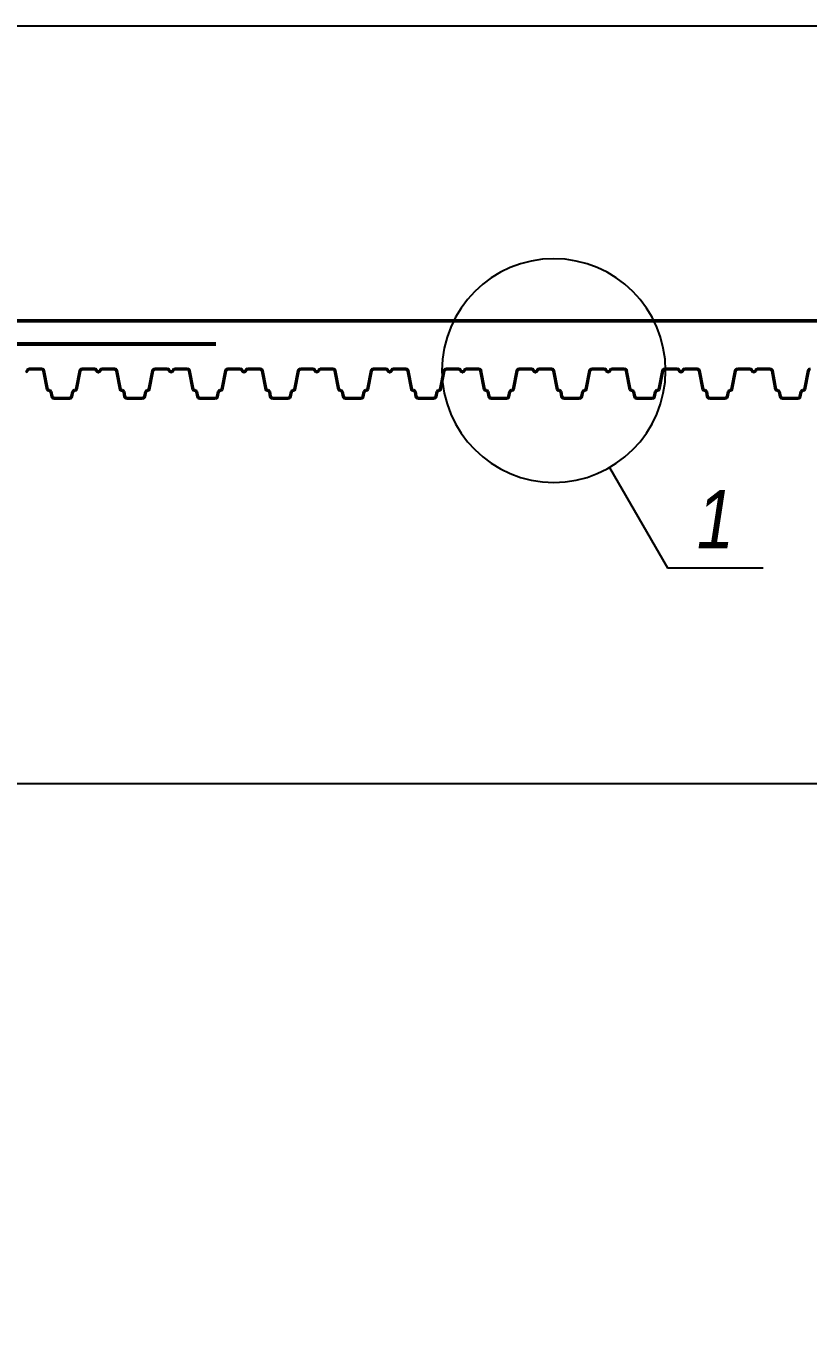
# Model space of a CAD drawing. Header units: millimetres. Extents: x 1582001 to 3303937, y 226471 to 491235.
# Drawn here: x 1608884 to 1612911, y 313788 to 320445 of the extents above; entities that cross this region are included whole.
import ezdxf

# ---------------------------------------------------------------- set-up
doc = ezdxf.new("R2010")
doc.units = ezdxf.units.MM
doc.layers.get('Defpoints').update_dxf_attribs({"color": 255, "lineweight": 30})
for name, color, linetype, lineweight in [('A-Wall-G', 22, 'Continuous', 50), ('перекрытия', 7, 'Continuous', 40), ('Размеры', 7, 'Continuous', 18), ('Штриховки', 251, 'Continuous', 20)]:
    doc.layers.add(name, color=color, linetype=linetype, lineweight=lineweight)
doc.layers.add('Формуляр', color=138, linetype='Continuous')
doc.styles.get("Standard").update_dxf_attribs({"font": 'ARIALNI.TTF', "height": 300})
doc.dimstyles.new('ISO-25', dxfattribs={"dimscale": 100, "dimtxt": 2.5, "dimasz": 2.5, "dimexe": 1.25, "dimexo": 0.625, "dimtad": 1, "dimdec": 0, "dimtxsty": 'Standard', "dimblk": 'ARCHTICK', "dimcen": 2.5, "dimadec": 0, "dimazin": 0, "dimtfac": 1, "dimtdec": 0, "dimtmove": 0, "dimatfit": 3, "dimfxl": 0, "dimarcsym": 0})

# ---------------------------------------------------------------- blocks, each defined once
blk = doc.blocks.new('1')
at = {"layer": 'перекрытия', "lineweight": 40, "ltscale": 100}
for p, q in [((132.3, 142.3), (113.5, 46.8)), ((134, 141.9), (115.3, 46.5)), ((209.6, 151.8), (143.9, 151.8)), ((209.6, 150), (143.9, 150)), ((229.8, 137.8), (225.5, 137.8)), ((229.8, 136), (225.5, 136)), ((311.4, 151.8), (245.6, 151.8)), ((311.4, 150), (245.6, 150)), ((321.2, 141.9), (340, 46.5)), ((323, 142.3), (341.8, 46.8)), ((507.3, 142.3), (488.5, 46.8)), ((509, 141.9), (490.3, 46.5)), ((584.6, 151.8), (518.9, 151.8)), ((584.6, 150), (518.9, 150)), ((604.8, 137.8), (600.5, 137.8)), ((604.8, 136), (600.5, 136)), ((686.4, 151.8), (620.6, 151.8)), ((686.4, 150), (620.6, 150)), ((696.2, 141.9), (715, 46.5)), ((698, 142.3), (716.8, 46.8)), ((0, 1.8), (80.3, 1.8)), ((95, 33.9), (90.3, 10)), ((96.7, 33.5), (92, 9.7)), ((107.4, 41.8), (104.6, 41.8)), ((107.4, 40), (104.6, 40)), ((347.8, 41.8), (350.7, 41.8)), ((347.8, 40), (350.7, 40)), ((358.5, 33.5), (363.2, 9.7)), ((360.3, 33.9), (365, 10)), ((375, 1.8), (455.3, 1.8)), ((375, 0), (455.3, 0)), ((470, 33.9), (465.3, 10)), ((470, 33.9), (465.3, 10)), ((471.7, 33.5), (467, 9.7)), ((471.7, 33.5), (467, 9.7)), ((482.4, 41.8), (479.6, 41.8)), ((482.4, 41.8), (479.6, 41.8)), ((482.4, 40), (479.6, 40)), ((482.4, 40), (479.6, 40)), ((722.8, 41.8), (725.7, 41.8)), ((722.8, 40), (725.7, 40)), ((733.5, 33.5), (738.2, 9.7)), ((735.3, 33.9), (740, 10)), ((750, 1.8), (830.3, 1.8)), ((750, 0), (830.3, 0))]:
    blk.add_line(p, q, dxfattribs=at)
for centre, radius, start, end in [((143.9, 140), 11.8, 90, 168.87383), ((143.9, 140), 10, 90, 168.87383), ((209.6, 142), 9.8, 7.18076, 90), ((209.6, 142), 8, 7.18076, 90), ((225.5, 144), 8, 187.18076, 270), ((225.5, 144), 6.2, 187.18076, 270), ((229.8, 144), 6.2, 270, 352.81924), ((229.8, 144), 8, 270, 352.81924), ((245.6, 142), 9.8, 90, 172.81924), ((245.6, 142), 8, 90, 172.81924), ((311.4, 140), 11.8, 11.12617, 90), ((311.4, 140), 10, 11.12617, 90), ((518.9, 140), 11.8, 90, 168.87383), ((518.9, 140), 10, 90, 168.87383), ((584.6, 142), 9.8, 7.18076, 90), ((584.6, 142), 8, 7.18076, 90), ((600.5, 144), 8, 187.18076, 270), ((600.5, 144), 6.2, 187.18076, 270), ((604.8, 144), 6.2, 270, 352.81924), ((604.8, 144), 8, 270, 352.81924), ((620.6, 142), 9.8, 90, 172.81924), ((620.6, 142), 8, 90, 172.81924), ((686.4, 140), 11.8, 11.12617, 90), ((686.4, 140), 10, 11.12617, 90), ((80.3, 12), 10.2, 270, 348.87383), ((80.3, 12), 12, 270, 348.87383), ((104.6, 32), 9.8, 90, 168.87383), ((104.6, 32), 8, 90, 168.87383), ((107.4, 48), 6.2, 270, 348.87383), ((107.4, 48), 8, 270, 348.87383), ((347.8, 48), 8, 191.12617, 270), ((347.8, 48), 6.2, 191.12617, 270), ((350.7, 32), 9.8, 11.12617, 90), ((350.7, 32), 8, 11.12617, 90), ((375, 12), 12, 191.12617, 270), ((375, 12), 10.2, 191.12617, 270), ((455.3, 12), 10.2, 270, 348.87383), ((455.3, 12), 10.2, 270, 348.87383), ((455.3, 12), 12, 270, 348.87383), ((455.3, 12), 12, 270, 348.87383), ((479.6, 32), 9.8, 90, 168.87383), ((479.6, 32), 9.8, 90, 168.87383), ((479.6, 32), 8, 90, 168.87383), ((479.6, 32), 8, 90, 168.87383), ((482.4, 48), 6.2, 270, 348.87383), ((482.4, 48), 6.2, 270, 348.87383), ((482.4, 48), 8, 270, 348.87383), ((482.4, 48), 8, 270, 348.87383), ((722.8, 48), 8, 191.12617, 270), ((722.8, 48), 6.2, 191.12617, 270), ((725.7, 32), 9.8, 11.12617, 90), ((725.7, 32), 8, 11.12617, 90), ((750, 12), 12, 191.12617, 270), ((750, 12), 10.2, 191.12617, 270)]:
    blk.add_arc(centre, radius, start, end, dxfattribs=at)
blk = doc.blocks.new('_ArchTick')
at = {"color": 0, "linetype": 'ByBlock', "const_width": 0.15}
blk.add_lwpolyline([(-0.5, -0.5), (0.5, 0.5)], dxfattribs=at)
blk = doc.blocks.new('*D1508')
at = {"layer": 'Defpoints', "color": 0, "lineweight": -3, "ltscale": 100, "transparency": 16777216}
for p in [(1620341.8, 317422.4), (1607941.8, 316835.5), (1620341.8, 316545.1)]:
    blk.add_point(p, dxfattribs=at)
at = {"layer": 'Размеры', "color": 0, "lineweight": -2, "ltscale": 100, "transparency": 16777216}
for p, q in [((1620341.8, 317359.9), (1620341.8, 316420.1)), ((1607941.8, 316773), (1607941.8, 316420.1)), ((1607941.8, 316545.1), (1620341.8, 316545.1))]:
    blk.add_line(p, q, dxfattribs=at)
at = {"layer": 'Размеры', "color": 0, "lineweight": -2, "ltscale": 100, "transparency": 16777216, "xscale": 250, "yscale": 250, "zscale": 250, "rotation": 180}
blk.add_blockref('_ArchTick', (1607941.8, 316545.1), dxfattribs=at)
at = {"layer": 'Размеры', "color": 0, "lineweight": -2, "ltscale": 100, "transparency": 16777216, "xscale": 250, "yscale": 250, "zscale": 250}
blk.add_blockref('_ArchTick', (1620341.8, 316545.1), dxfattribs=at)
at = {"layer": 'Размеры', "color": 0, "ltscale": 100, "transparency": 16777216, "insert": (1614141.8, 316760.8), "char_height": 300, "attachment_point": 5}
blk.add_mtext('12400', dxfattribs=at)

msp = doc.modelspace()

# ---------------------------------------------------------------- linework, layer by layer
at = {"layer": 'A-Wall-G', "color": 0, "ltscale": 100}
msp.add_line((1620201.8, 318927.2), (1607891.8, 318927.2), dxfattribs=at)
at = {"layer": 'перекрытия', "lineweight": 40, "ltscale": 100}
for p, q in [((1608965.5, 318679), (1608899.7, 318679)), ((1608965.5, 318677.2), (1608899.7, 318677.2)), ((1608975.3, 318669.1), (1608994.1, 318573.6)), ((1608977, 318669.4), (1608995.8, 318574)), ((1609161.3, 318669.4), (1609142.6, 318574)), ((1609163.1, 318669.1), (1609144.3, 318573.6)), ((1609238.7, 318679), (1609172.9, 318679)), ((1609238.7, 318677.2), (1609172.9, 318677.2)), ((1609340.5, 318679), (1609274.7, 318679)), ((1609340.5, 318677.2), (1609274.7, 318677.2)), ((1609350.3, 318669.1), (1609369.1, 318573.6)), ((1609352, 318669.4), (1609370.8, 318574)), ((1609536.3, 318669.4), (1609517.6, 318574)), ((1609538.1, 318669.1), (1609519.3, 318573.6)), ((1609613.7, 318679), (1609547.9, 318679)), ((1609613.7, 318677.2), (1609547.9, 318677.2)), ((1609715.5, 318679), (1609649.7, 318679)), ((1609715.5, 318677.2), (1609649.7, 318677.2)), ((1609725.3, 318669.1), (1609744.1, 318573.6)), ((1609727, 318669.4), (1609745.8, 318574)), ((1610661.3, 318669.4), (1610642.6, 318574)), ((1610663.1, 318669.1), (1610644.3, 318573.6)), ((1610738.7, 318679), (1610672.9, 318679)), ((1610738.7, 318677.2), (1610672.9, 318677.2)), ((1610840.5, 318679), (1610774.7, 318679)), ((1610840.5, 318677.2), (1610774.7, 318677.2)), ((1610850.3, 318669.1), (1610869.1, 318573.6)), ((1610852, 318669.4), (1610870.8, 318574)), ((1611036.3, 318669.4), (1611017.6, 318574)), ((1611038.1, 318669.1), (1611019.3, 318573.6)), ((1611113.7, 318679), (1611047.9, 318679)), ((1611113.7, 318677.2), (1611047.9, 318677.2)), ((1611215.5, 318679), (1611149.7, 318679)), ((1611215.5, 318677.2), (1611149.7, 318677.2)), ((1611225.3, 318669.1), (1611244.1, 318573.6)), ((1611227, 318669.4), (1611245.8, 318574)), ((1611411.3, 318669.4), (1611392.6, 318574)), ((1611413.1, 318669.1), (1611394.3, 318573.6)), ((1611488.7, 318679), (1611422.9, 318679)), ((1611488.7, 318677.2), (1611422.9, 318677.2)), ((1611590.5, 318679), (1611524.7, 318679)), ((1611590.5, 318677.2), (1611524.7, 318677.2)), ((1611600.3, 318669.1), (1611619.1, 318573.6)), ((1611602, 318669.4), (1611620.8, 318574)), ((1611786.3, 318669.4), (1611767.6, 318574)), ((1611788.1, 318669.1), (1611769.3, 318573.6)), ((1611863.7, 318679), (1611797.9, 318679)), ((1611863.7, 318677.2), (1611797.9, 318677.2)), ((1611965.5, 318679), (1611899.7, 318679)), ((1611965.5, 318677.2), (1611899.7, 318677.2)), ((1611975.3, 318669.1), (1611994.1, 318573.6)), ((1611977, 318669.4), (1611995.8, 318574)), ((1612161.3, 318669.4), (1612142.6, 318574)), ((1612163.1, 318669.1), (1612144.3, 318573.6)), ((1612238.7, 318679), (1612172.9, 318679)), ((1612238.7, 318677.2), (1612172.9, 318677.2)), ((1612340.5, 318679), (1612274.7, 318679)), ((1612340.5, 318677.2), (1612274.7, 318677.2)), ((1612350.3, 318669.1), (1612369.1, 318573.6)), ((1612352, 318669.4), (1612370.8, 318574)), ((1612536.3, 318669.4), (1612517.6, 318574)), ((1612538.1, 318669.1), (1612519.3, 318573.6)), ((1612613.7, 318679), (1612547.9, 318679)), ((1612613.7, 318677.2), (1612547.9, 318677.2)), ((1612715.5, 318679), (1612649.7, 318679)), ((1612715.5, 318677.2), (1612649.7, 318677.2)), ((1612725.3, 318669.1), (1612744.1, 318573.6)), ((1612727, 318669.4), (1612745.8, 318574)), ((1612911.3, 318669.4), (1612892.6, 318574)), ((1612913.1, 318669.1), (1612894.3, 318573.6)), ((1609258.8, 318665), (1609254.6, 318665)), ((1609258.8, 318663.2), (1609254.6, 318663.2)), ((1609633.8, 318665), (1609629.6, 318665)), ((1609633.8, 318663.2), (1609629.6, 318663.2)), ((1610758.8, 318665), (1610754.6, 318665)), ((1610758.8, 318663.2), (1610754.6, 318663.2)), ((1611133.8, 318665), (1611129.6, 318665)), ((1611133.8, 318663.2), (1611129.6, 318663.2)), ((1611508.8, 318665), (1611504.6, 318665)), ((1611508.8, 318663.2), (1611504.6, 318663.2)), ((1611883.8, 318665), (1611879.6, 318665)), ((1611883.8, 318663.2), (1611879.6, 318663.2)), ((1612258.8, 318665), (1612254.6, 318665)), ((1612258.8, 318663.2), (1612254.6, 318663.2)), ((1612633.8, 318665), (1612629.6, 318665)), ((1612633.8, 318663.2), (1612629.6, 318663.2)), ((1609001.9, 318569), (1609004.7, 318569)), ((1609001.9, 318567.2), (1609004.7, 318567.2)), ((1609012.6, 318560.7), (1609017.3, 318536.8)), ((1609014.4, 318561.1), (1609019, 318537.2)), ((1609124, 318561.1), (1609119.3, 318537.2)), ((1609124, 318561.1), (1609119.3, 318537.2)), ((1609125.8, 318560.7), (1609121.1, 318536.8)), ((1609125.8, 318560.7), (1609121.1, 318536.8)), ((1609136.5, 318569), (1609133.6, 318569)), ((1609136.5, 318569), (1609133.6, 318569)), ((1609136.5, 318567.2), (1609133.6, 318567.2)), ((1609136.5, 318567.2), (1609133.6, 318567.2)), ((1609376.9, 318569), (1609379.7, 318569)), ((1609376.9, 318567.2), (1609379.7, 318567.2)), ((1609387.6, 318560.7), (1609392.3, 318536.8)), ((1609389.4, 318561.1), (1609394, 318537.2)), ((1609391.8, 318539.2), (1609392.3, 318536.8)), ((1609393.6, 318539.5), (1609394, 318537.2)), ((1609499, 318561.1), (1609494.3, 318537.2)), ((1609500.8, 318560.7), (1609496.1, 318536.8)), ((1609511.5, 318569), (1609508.6, 318569)), ((1609511.5, 318567.2), (1609508.6, 318567.2)), ((1609751.9, 318569), (1609754.7, 318569)), ((1609751.9, 318567.2), (1609754.7, 318567.2)), ((1609762.6, 318560.7), (1609767.3, 318536.8)), ((1609764.4, 318561.1), (1609769, 318537.2)), ((1610624, 318561.1), (1610619.3, 318537.2)), ((1610624, 318561.1), (1610619.3, 318537.2)), ((1610625.8, 318560.7), (1610621.1, 318536.8)), ((1610625.8, 318560.7), (1610621.1, 318536.8)), ((1610636.5, 318569), (1610633.6, 318569)), ((1610636.5, 318569), (1610633.6, 318569)), ((1610636.5, 318567.2), (1610633.6, 318567.2)), ((1610636.5, 318567.2), (1610633.6, 318567.2)), ((1610876.9, 318569), (1610879.7, 318569)), ((1610876.9, 318567.2), (1610879.7, 318567.2)), ((1610887.6, 318560.7), (1610892.3, 318536.8)), ((1610889.4, 318561.1), (1610894, 318537.2)), ((1610891.8, 318539.2), (1610892.3, 318536.8)), ((1610893.6, 318539.5), (1610894, 318537.2)), ((1610999, 318561.1), (1610994.3, 318537.2)), ((1611000.8, 318560.7), (1610996.1, 318536.8)), ((1611011.5, 318569), (1611008.6, 318569)), ((1611011.5, 318567.2), (1611008.6, 318567.2)), ((1611251.9, 318569), (1611254.7, 318569)), ((1611251.9, 318567.2), (1611254.7, 318567.2)), ((1611262.6, 318560.7), (1611267.3, 318536.8)), ((1611264.4, 318561.1), (1611269, 318537.2)), ((1611374, 318561.1), (1611369.3, 318537.2)), ((1611375.8, 318560.7), (1611371.1, 318536.8)), ((1611386.5, 318569), (1611383.6, 318569)), ((1611386.5, 318567.2), (1611383.6, 318567.2)), ((1611626.9, 318569), (1611629.7, 318569)), ((1611626.9, 318567.2), (1611629.7, 318567.2)), ((1611637.6, 318560.7), (1611642.3, 318536.8)), ((1611639.4, 318561.1), (1611644, 318537.2)), ((1611749, 318561.1), (1611744.3, 318537.2)), ((1611749, 318561.1), (1611744.3, 318537.2)), ((1611750.8, 318560.7), (1611746.1, 318536.8)), ((1611750.8, 318560.7), (1611746.1, 318536.8)), ((1611761.5, 318569), (1611758.6, 318569)), ((1611761.5, 318569), (1611758.6, 318569)), ((1611761.5, 318567.2), (1611758.6, 318567.2)), ((1611761.5, 318567.2), (1611758.6, 318567.2)), ((1612001.9, 318569), (1612004.7, 318569)), ((1612001.9, 318567.2), (1612004.7, 318567.2)), ((1612012.6, 318560.7), (1612017.3, 318536.8)), ((1612014.4, 318561.1), (1612019, 318537.2)), ((1612124, 318561.1), (1612119.3, 318537.2)), ((1612124, 318561.1), (1612119.3, 318537.2)), ((1612125.8, 318560.7), (1612121.1, 318536.8)), ((1612125.8, 318560.7), (1612121.1, 318536.8)), ((1612136.5, 318569), (1612133.6, 318569)), ((1612136.5, 318569), (1612133.6, 318569)), ((1612136.5, 318567.2), (1612133.6, 318567.2)), ((1612136.5, 318567.2), (1612133.6, 318567.2)), ((1612376.9, 318569), (1612379.7, 318569)), ((1612376.9, 318567.2), (1612379.7, 318567.2)), ((1612387.6, 318560.7), (1612392.3, 318536.8)), ((1612389.4, 318561.1), (1612394, 318537.2)), ((1612391.8, 318539.2), (1612392.3, 318536.8)), ((1612393.6, 318539.5), (1612394, 318537.2)), ((1612499, 318561.1), (1612494.3, 318537.2)), ((1612500.8, 318560.7), (1612496.1, 318536.8)), ((1612511.5, 318569), (1612508.6, 318569)), ((1612511.5, 318567.2), (1612508.6, 318567.2)), ((1612751.9, 318569), (1612754.7, 318569)), ((1612751.9, 318567.2), (1612754.7, 318567.2)), ((1612762.6, 318560.7), (1612767.3, 318536.8)), ((1612764.4, 318561.1), (1612769, 318537.2)), ((1612874, 318561.1), (1612869.3, 318537.2)), ((1612875.8, 318560.7), (1612871.1, 318536.8)), ((1612886.5, 318569), (1612883.6, 318569)), ((1612886.5, 318567.2), (1612883.6, 318567.2)), ((1609029.1, 318529), (1609109.3, 318529)), ((1609029.1, 318527.2), (1609109.3, 318527.2)), ((1609404.1, 318529), (1609484.3, 318529)), ((1609484.3, 318529), (1609404.1, 318529)), ((1609404.1, 318527.2), (1609484.3, 318527.2)), ((1609484.3, 318527.2), (1609404.1, 318527.2)), ((1609779.1, 318527.2), (1609859.3, 318527.2)), ((1610904.1, 318529), (1610984.3, 318529)), ((1610984.3, 318529), (1610904.1, 318529)), ((1610904.1, 318527.2), (1610984.3, 318527.2)), ((1610984.3, 318527.2), (1610904.1, 318527.2)), ((1611279.1, 318529), (1611359.3, 318529)), ((1611279.1, 318527.2), (1611359.3, 318527.2)), ((1611654.1, 318529), (1611734.3, 318529)), ((1611654.1, 318527.2), (1611734.3, 318527.2)), ((1612029.1, 318529), (1612109.3, 318529)), ((1612029.1, 318527.2), (1612109.3, 318527.2)), ((1612404.1, 318529), (1612484.3, 318529)), ((1612484.3, 318529), (1612404.1, 318529)), ((1612404.1, 318527.2), (1612484.3, 318527.2)), ((1612484.3, 318527.2), (1612404.1, 318527.2)), ((1612779.1, 318529), (1612859.3, 318529)), ((1612779.1, 318527.2), (1612859.3, 318527.2))]:
    msp.add_line(p, q, dxfattribs=at)
for centre, radius, start, end in [((1608883.8, 318671.2), 6.2, 270, 352.81924), ((1608883.8, 318671.2), 8, 270, 352.81924), ((1608899.7, 318669.2), 9.8, 90, 172.81924), ((1608899.7, 318669.2), 8, 90, 172.81924), ((1608965.5, 318667.2), 11.8, 11.12617, 90), ((1608965.5, 318667.2), 10, 11.12617, 90), ((1609172.9, 318667.2), 11.8, 90, 168.87383), ((1609172.9, 318667.2), 10, 90, 168.87383), ((1609238.7, 318669.2), 9.8, 7.18076, 90), ((1609238.7, 318669.2), 8, 7.18076, 90), ((1609254.6, 318671.2), 8, 187.18076, 270), ((1609254.6, 318671.2), 6.2, 187.18076, 270), ((1609258.8, 318671.2), 6.2, 270, 352.81924), ((1609258.8, 318671.2), 8, 270, 352.81924), ((1609274.7, 318669.2), 9.8, 90, 172.81924), ((1609274.7, 318669.2), 8, 90, 172.81924), ((1609340.5, 318667.2), 11.8, 11.12617, 90), ((1609340.5, 318667.2), 10, 11.12617, 90), ((1609547.9, 318667.2), 11.8, 90, 168.87383), ((1609547.9, 318667.2), 10, 90, 168.87383), ((1609613.7, 318669.2), 9.8, 7.18076, 90), ((1609613.7, 318669.2), 8, 7.18076, 90), ((1609629.6, 318671.2), 8, 187.18076, 270), ((1609629.6, 318671.2), 6.2, 187.18076, 270), ((1609633.8, 318671.2), 6.2, 270, 352.81924), ((1609633.8, 318671.2), 8, 270, 352.81924), ((1609649.7, 318669.2), 9.8, 90, 172.81924), ((1609649.7, 318669.2), 8, 90, 172.81924), ((1609715.5, 318667.2), 11.8, 11.12617, 90), ((1609715.5, 318667.2), 10, 11.12617, 90), ((1610672.9, 318667.2), 11.8, 90, 168.87383), ((1610672.9, 318667.2), 10, 90, 168.87383), ((1610738.7, 318669.2), 9.8, 7.18076, 90), ((1610738.7, 318669.2), 8, 7.18076, 90), ((1610754.6, 318671.2), 8, 187.18076, 270), ((1610754.6, 318671.2), 6.2, 187.18076, 270), ((1610758.8, 318671.2), 6.2, 270, 352.81924), ((1610758.8, 318671.2), 8, 270, 352.81924), ((1610774.7, 318669.2), 9.8, 90, 172.81924), ((1610774.7, 318669.2), 8, 90, 172.81924), ((1610840.5, 318667.2), 11.8, 11.12617, 90), ((1610840.5, 318667.2), 10, 11.12617, 90), ((1611047.9, 318667.2), 11.8, 90, 168.87383), ((1611047.9, 318667.2), 10, 90, 168.87383), ((1611113.7, 318669.2), 9.8, 7.18076, 90), ((1611113.7, 318669.2), 8, 7.18076, 90), ((1611129.6, 318671.2), 8, 187.18076, 270), ((1611129.6, 318671.2), 6.2, 187.18076, 270), ((1611133.8, 318671.2), 6.2, 270, 352.81924), ((1611133.8, 318671.2), 8, 270, 352.81924), ((1611149.7, 318669.2), 9.8, 90, 172.81924), ((1611149.7, 318669.2), 8, 90, 172.81924), ((1611215.5, 318667.2), 11.8, 11.12617, 90), ((1611215.5, 318667.2), 10, 11.12617, 90), ((1611422.9, 318667.2), 11.8, 90, 168.87383), ((1611422.9, 318667.2), 10, 90, 168.87383), ((1611488.7, 318669.2), 9.8, 7.18076, 90), ((1611488.7, 318669.2), 8, 7.18076, 90), ((1611504.6, 318671.2), 8, 187.18076, 270), ((1611504.6, 318671.2), 6.2, 187.18076, 270), ((1611508.8, 318671.2), 6.2, 270, 352.81924), ((1611508.8, 318671.2), 8, 270, 352.81924), ((1611524.7, 318669.2), 9.8, 90, 172.81924), ((1611524.7, 318669.2), 8, 90, 172.81924), ((1611590.5, 318667.2), 11.8, 11.12617, 90), ((1611590.5, 318667.2), 10, 11.12617, 90), ((1611797.9, 318667.2), 11.8, 90, 168.87383), ((1611797.9, 318667.2), 10, 90, 168.87383), ((1611863.7, 318669.2), 9.8, 7.18076, 90), ((1611863.7, 318669.2), 8, 7.18076, 90), ((1611879.6, 318671.2), 8, 187.18076, 270), ((1611879.6, 318671.2), 6.2, 187.18076, 270), ((1611883.8, 318671.2), 6.2, 270, 352.81924), ((1611883.8, 318671.2), 8, 270, 352.81924), ((1611899.7, 318669.2), 9.8, 90, 172.81924), ((1611899.7, 318669.2), 8, 90, 172.81924), ((1611965.5, 318667.2), 11.8, 11.12617, 90), ((1611965.5, 318667.2), 10, 11.12617, 90), ((1612172.9, 318667.2), 11.8, 90, 168.87383), ((1612172.9, 318667.2), 10, 90, 168.87383), ((1612238.7, 318669.2), 9.8, 7.18076, 90), ((1612238.7, 318669.2), 8, 7.18076, 90), ((1612254.6, 318671.2), 8, 187.18076, 270), ((1612254.6, 318671.2), 6.2, 187.18076, 270), ((1612258.8, 318671.2), 6.2, 270, 352.81924), ((1612258.8, 318671.2), 8, 270, 352.81924), ((1612274.7, 318669.2), 9.8, 90, 172.81924), ((1612274.7, 318669.2), 8, 90, 172.81924), ((1612340.5, 318667.2), 11.8, 11.12617, 90), ((1612340.5, 318667.2), 10, 11.12617, 90), ((1612547.9, 318667.2), 11.8, 90, 168.87383), ((1612547.9, 318667.2), 10, 90, 168.87383), ((1612613.7, 318669.2), 9.8, 7.18076, 90), ((1612613.7, 318669.2), 8, 7.18076, 90), ((1612629.6, 318671.2), 8, 187.18076, 270), ((1612629.6, 318671.2), 6.2, 187.18076, 270), ((1612633.8, 318671.2), 6.2, 270, 352.81924), ((1612633.8, 318671.2), 8, 270, 352.81924), ((1612649.7, 318669.2), 9.8, 90, 172.81924), ((1612649.7, 318669.2), 8, 90, 172.81924), ((1612715.5, 318667.2), 11.8, 11.12617, 90), ((1612715.5, 318667.2), 10, 11.12617, 90), ((1612922.9, 318667.2), 11.8, 90, 168.87383), ((1609001.9, 318575.2), 8, 191.12617, 270), ((1609001.9, 318575.2), 6.2, 191.12617, 270), ((1609004.7, 318559.2), 9.8, 11.12617, 90), ((1609004.7, 318559.2), 8, 11.12617, 90), ((1609029.1, 318539.2), 12, 191.12617, 270), ((1609029.1, 318539.2), 10.2, 191.12617, 270), ((1609109.3, 318539.2), 10.2, 270, 348.87383), ((1609109.3, 318539.2), 10.2, 270, 348.87383), ((1609109.3, 318539.2), 12, 270, 348.87383), ((1609109.3, 318539.2), 12, 270, 348.87383), ((1609133.6, 318559.2), 9.8, 90, 168.87383), ((1609133.6, 318559.2), 9.8, 90, 168.87383), ((1609133.6, 318559.2), 8, 90, 168.87383), ((1609133.6, 318559.2), 8, 90, 168.87383), ((1609136.5, 318575.2), 6.2, 270, 348.87383), ((1609136.5, 318575.2), 6.2, 270, 348.87383), ((1609136.5, 318575.2), 8, 270, 348.87383), ((1609136.5, 318575.2), 8, 270, 348.87383), ((1609376.9, 318575.2), 8, 191.12617, 270), ((1609376.9, 318575.2), 6.2, 191.12617, 270), ((1609379.7, 318559.2), 9.8, 11.12617, 90), ((1609379.7, 318559.2), 8, 11.12617, 90), ((1609404.1, 318539.2), 12, 191.12617, 270), ((1609404.1, 318539.2), 12, 191.12617, 270), ((1609404.1, 318539.2), 10.2, 191.12617, 270), ((1609404.1, 318539.2), 10.2, 191.12617, 270), ((1609484.3, 318539.2), 10.2, 270, 348.87383), ((1609484.3, 318539.2), 10.2, 270, 348.87383), ((1609484.3, 318539.2), 10.2, 270, 348.87383), ((1609484.3, 318539.2), 12, 270, 348.87383), ((1609484.3, 318539.2), 12, 270, 348.87383), ((1609484.3, 318539.2), 12, 270, 348.87383), ((1609508.6, 318559.2), 9.8, 90, 168.87383), ((1609508.6, 318559.2), 8, 90, 168.87383), ((1609511.5, 318575.2), 6.2, 270, 348.87383), ((1609511.5, 318575.2), 8, 270, 348.87383), ((1609751.9, 318575.2), 8, 191.12617, 270), ((1609751.9, 318575.2), 6.2, 191.12617, 270), ((1609754.7, 318559.2), 9.8, 11.12617, 90), ((1609754.7, 318559.2), 8, 11.12617, 90), ((1609779.1, 318539.2), 12, 191.12617, 270), ((1609779.1, 318539.2), 10.2, 191.12617, 270), ((1610609.3, 318539.2), 10.2, 270, 348.87383), ((1610609.3, 318539.2), 10.2, 270, 348.87383), ((1610609.3, 318539.2), 12, 270, 348.87383), ((1610609.3, 318539.2), 12, 270, 348.87383), ((1610633.6, 318559.2), 9.8, 90, 168.87383), ((1610633.6, 318559.2), 9.8, 90, 168.87383), ((1610633.6, 318559.2), 8, 90, 168.87383), ((1610633.6, 318559.2), 8, 90, 168.87383), ((1610636.5, 318575.2), 6.2, 270, 348.87383), ((1610636.5, 318575.2), 6.2, 270, 348.87383), ((1610636.5, 318575.2), 8, 270, 348.87383), ((1610636.5, 318575.2), 8, 270, 348.87383), ((1610876.9, 318575.2), 8, 191.12617, 270), ((1610876.9, 318575.2), 6.2, 191.12617, 270), ((1610879.7, 318559.2), 9.8, 11.12617, 90), ((1610879.7, 318559.2), 8, 11.12617, 90), ((1610904.1, 318539.2), 12, 191.12617, 270), ((1610904.1, 318539.2), 12, 191.12617, 270), ((1610904.1, 318539.2), 10.2, 191.12617, 270), ((1610904.1, 318539.2), 10.2, 191.12617, 270), ((1610984.3, 318539.2), 10.2, 270, 348.87383), ((1610984.3, 318539.2), 10.2, 270, 348.87383), ((1610984.3, 318539.2), 10.2, 270, 348.87383), ((1610984.3, 318539.2), 12, 270, 348.87383), ((1610984.3, 318539.2), 12, 270, 348.87383), ((1610984.3, 318539.2), 12, 270, 348.87383), ((1611008.6, 318559.2), 9.8, 90, 168.87383), ((1611008.6, 318559.2), 8, 90, 168.87383), ((1611011.5, 318575.2), 6.2, 270, 348.87383), ((1611011.5, 318575.2), 8, 270, 348.87383), ((1611251.9, 318575.2), 8, 191.12617, 270), ((1611251.9, 318575.2), 6.2, 191.12617, 270), ((1611254.7, 318559.2), 9.8, 11.12617, 90), ((1611254.7, 318559.2), 8, 11.12617, 90), ((1611279.1, 318539.2), 12, 191.12617, 270), ((1611279.1, 318539.2), 10.2, 191.12617, 270), ((1611359.3, 318539.2), 10.2, 270, 348.87383), ((1611359.3, 318539.2), 12, 270, 348.87383), ((1611383.6, 318559.2), 9.8, 90, 168.87383), ((1611383.6, 318559.2), 8, 90, 168.87383), ((1611386.5, 318575.2), 6.2, 270, 348.87383), ((1611386.5, 318575.2), 8, 270, 348.87383), ((1611626.9, 318575.2), 8, 191.12617, 270), ((1611626.9, 318575.2), 6.2, 191.12617, 270), ((1611629.7, 318559.2), 9.8, 11.12617, 90), ((1611629.7, 318559.2), 8, 11.12617, 90), ((1611654.1, 318539.2), 12, 191.12617, 270), ((1611654.1, 318539.2), 10.2, 191.12617, 270), ((1611734.3, 318539.2), 10.2, 270, 348.87383), ((1611734.3, 318539.2), 10.2, 270, 348.87383), ((1611734.3, 318539.2), 12, 270, 348.87383), ((1611734.3, 318539.2), 12, 270, 348.87383), ((1611758.6, 318559.2), 9.8, 90, 168.87383), ((1611758.6, 318559.2), 9.8, 90, 168.87383), ((1611758.6, 318559.2), 8, 90, 168.87383), ((1611758.6, 318559.2), 8, 90, 168.87383), ((1611761.5, 318575.2), 6.2, 270, 348.87383), ((1611761.5, 318575.2), 6.2, 270, 348.87383), ((1611761.5, 318575.2), 8, 270, 348.87383), ((1611761.5, 318575.2), 8, 270, 348.87383), ((1612001.9, 318575.2), 8, 191.12617, 270), ((1612001.9, 318575.2), 6.2, 191.12617, 270), ((1612004.7, 318559.2), 9.8, 11.12617, 90), ((1612004.7, 318559.2), 8, 11.12617, 90), ((1612029.1, 318539.2), 12, 191.12617, 270), ((1612029.1, 318539.2), 10.2, 191.12617, 270), ((1612109.3, 318539.2), 10.2, 270, 348.87383), ((1612109.3, 318539.2), 10.2, 270, 348.87383), ((1612109.3, 318539.2), 12, 270, 348.87383), ((1612109.3, 318539.2), 12, 270, 348.87383), ((1612133.6, 318559.2), 9.8, 90, 168.87383), ((1612133.6, 318559.2), 9.8, 90, 168.87383), ((1612133.6, 318559.2), 8, 90, 168.87383), ((1612133.6, 318559.2), 8, 90, 168.87383), ((1612136.5, 318575.2), 6.2, 270, 348.87383), ((1612136.5, 318575.2), 6.2, 270, 348.87383), ((1612136.5, 318575.2), 8, 270, 348.87383), ((1612136.5, 318575.2), 8, 270, 348.87383), ((1612376.9, 318575.2), 8, 191.12617, 270), ((1612376.9, 318575.2), 6.2, 191.12617, 270), ((1612379.7, 318559.2), 9.8, 11.12617, 90), ((1612379.7, 318559.2), 8, 11.12617, 90), ((1612404.1, 318539.2), 12, 191.12617, 270), ((1612404.1, 318539.2), 12, 191.12617, 270), ((1612404.1, 318539.2), 10.2, 191.12617, 270), ((1612404.1, 318539.2), 10.2, 191.12617, 270), ((1612484.3, 318539.2), 10.2, 270, 348.87383), ((1612484.3, 318539.2), 10.2, 270, 348.87383), ((1612484.3, 318539.2), 10.2, 270, 348.87383), ((1612484.3, 318539.2), 12, 270, 348.87383), ((1612484.3, 318539.2), 12, 270, 348.87383), ((1612484.3, 318539.2), 12, 270, 348.87383), ((1612508.6, 318559.2), 9.8, 90, 168.87383), ((1612508.6, 318559.2), 8, 90, 168.87383), ((1612511.5, 318575.2), 6.2, 270, 348.87383), ((1612511.5, 318575.2), 8, 270, 348.87383), ((1612751.9, 318575.2), 8, 191.12617, 270), ((1612751.9, 318575.2), 6.2, 191.12617, 270), ((1612754.7, 318559.2), 9.8, 11.12617, 90), ((1612754.7, 318559.2), 8, 11.12617, 90), ((1612779.1, 318539.2), 12, 191.12617, 270), ((1612779.1, 318539.2), 10.2, 191.12617, 270), ((1612859.3, 318539.2), 10.2, 270, 348.87383), ((1612859.3, 318539.2), 12, 270, 348.87383), ((1612883.6, 318559.2), 9.8, 90, 168.87383), ((1612883.6, 318559.2), 8, 90, 168.87383), ((1612886.5, 318575.2), 6.2, 270, 348.87383), ((1612886.5, 318575.2), 8, 270, 348.87383)]:
    msp.add_arc(centre, radius, start, end, dxfattribs=at)
at = {"layer": 'Размеры', "lineweight": 25, "ltscale": 100}
for p, q in [((1611889.5, 318172.1), (1612188, 317655.3)), ((1612188, 317655.3), (1612679.1, 317655.3))]:
    msp.add_line(p, q, dxfattribs=at)
for start, end in [(0, 180), (180, 0)]:
    msp.add_arc((1611601.8, 318670.6), 575.6, start, end, dxfattribs=at)
at = {"layer": 'Формуляр', "color": 0}
msp.add_lwpolyline([(1584000.9, 291755.1), (1584000.9, 320444.9), (1623500.8, 320444.9), (1623500.8, 291755.1)], close=True, dxfattribs=at)
at = {"layer": 'Штриховки', "color": 1, "ltscale": 100, "const_width": 20}
msp.add_lwpolyline([(1607461.7, 318807.6), (1609862, 318807.6)], dxfattribs=at)

# ---------------------------------------------------------------- block references
at = {"layer": 'Размеры'}
msp.add_blockref('1', (1609779.1, 318527.2), dxfattribs=at)

# ---------------------------------------------------------------- texts
at = {"layer": 'Размеры', "lineweight": 25, "ltscale": 100}
msp.add_text('1', height=300, dxfattribs=at).set_placement((1612338, 317755.3))

# ---------------------------------------------------------------- dimensions: what is measured, and where the dimension line sits
at = {"layer": 'Размеры', "ltscale": 100}
dim = msp.add_linear_dim(base=(1620341.8, 316545.1), p1=(1607941.8, 316835.5), p2=(1620341.8, 317422.4), dimstyle='ISO-25', override={"dimscale": 100, "dimfxl": 100, "dimfxlon": 1, "dimarcsym": 1}, dxfattribs=at)
dim.commit()
dim.dimension.update_dxf_attribs({"geometry": '*D1508', "text_midpoint": (1614141.8, 316760.8)})

doc.saveas('drawing.dxf')
